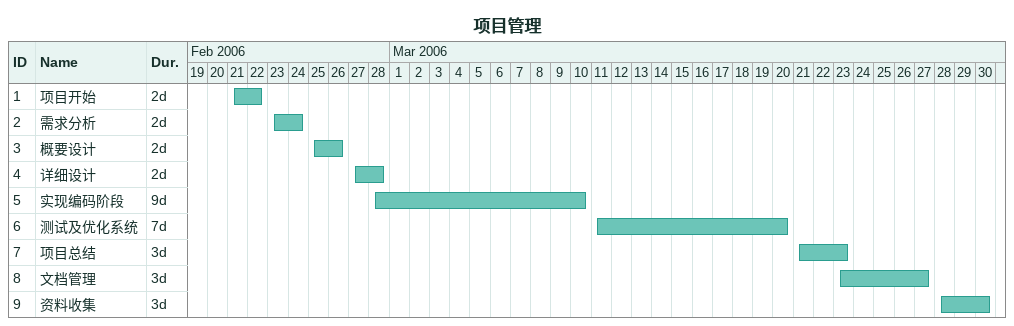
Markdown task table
项目管理

| ID | Task | Duration | Start | Finish |
|---|---|---|---|---|
| 1 | 项目开始 | 2d | 2006-02-21 | 2006-02-22 |
| 2 | 需求分析 | 2d | 2006-02-23 | 2006-02-24 |
| 3 | 概要设计 | 2d | 2006-02-25 | 2006-02-26 |
| 4 | 详细设计 | 2d | 2006-02-27 | 2006-02-28 |
| 5 | 实现编码阶段 | 9d | 2006-02-28 | 2006-03-10 |
| 6 | 测试及优化系统 | 7d | 2006-03-11 | 2006-03-20 |
| 7 | 项目总结 | 3d | 2006-03-21 | 2006-03-23 |
| 8 | 文档管理 | 3d | 2006-03-23 | 2006-03-27 |
| 9 | 资料收集 | 3d | 2006-03-28 | 2006-03-30 |
